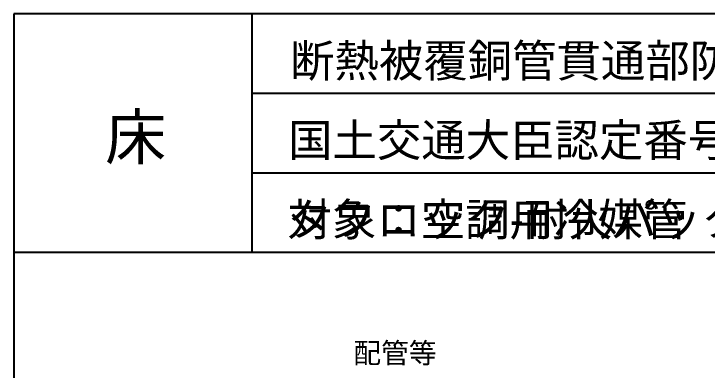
# Model space of a CAD drawing. Extents: x 443 to 1217, y -1921 to -677.
# Drawn here: x 442.7 to 527.8, y -1409.4 to -1365.7 of the extents above; entities that cross this region are included whole.
import ezdxf
from ezdxf.enums import TextEntityAlignment as Align

# ---------------------------------------------------------------- set-up
doc = ezdxf.new("R2010")
doc.units = 0
doc.header["$MEASUREMENT"] = 0
doc.layers.get('Defpoints').update_dxf_attribs({"color": 21, "linetype": 'CONTINUOUS'})
for name, color, linetype in [('1', 7, 'CONTINUOUS'), ('10', 7, 'CONTINUOUS'), ('25', 7, 'CONTINUOUS')]:
    doc.layers.add(name, color=color, linetype=linetype)
doc.styles.add('ｽﾀｲﾙ2', font='MS PGothic.ttf')

msp = doc.modelspace()

# ---------------------------------------------------------------- linework, layer by layer
at = {"layer": '1', "color": 3, "linetype": 'Continuous'}
for p, q in [((471.884, -1365.705), (471.884, -1394.923)), ((471.884, -1375.444), (634.726, -1375.444)), ((471.884, -1385.183), (634.726, -1385.183))]:
    msp.add_line(p, q, dxfattribs=at)
at = {"layer": '1', "color": 4, "linetype": 'Continuous'}
msp.add_line((442.666, -1394.923), (634.726, -1394.923), dxfattribs=at)
at = {"layer": '25', "color": 4}
for p, q in [((442.666, -1365.705), (442.666, -1879.993)), ((1210.905, -1365.705), (442.666, -1365.705))]:
    msp.add_line(p, q, dxfattribs=at)

# ---------------------------------------------------------------- texts
at = {"layer": '10', "linetype": 'Continuous', "style": 'ｽﾀｲﾙ2'}
msp.add_attdef('配管等', text='', height=2.5, dxfattribs=at).set_placement((484.365, -1409.289), align=Align.BOTTOM_LEFT)
at = {"layer": '25', "style": 'ｽﾀｲﾙ2'}
for s, p in [('断熱被覆銅管貫通部防火措置', (476.586, -1373.444)), ('国土交通大臣認定番号\u3000PS060FL-0181', (476.346, -1383.183)), ('対象：空調用冷媒管', (476.281, -1392.923))]:
    msp.add_text(s, height=4, dxfattribs=at).set_placement(p)
msp.add_text('床', height=5.5, dxfattribs=at).set_placement((457.621, -1380.696), align=Align.MIDDLE)
at = {"layer": 'Defpoints', "style": 'ｽﾀｲﾙ2'}
msp.add_text('タフロック-耐火パック（床、複数本貫通）', height=4, dxfattribs=at).set_placement((476.281, -1392.923))

doc.saveas('drawing.dxf')
